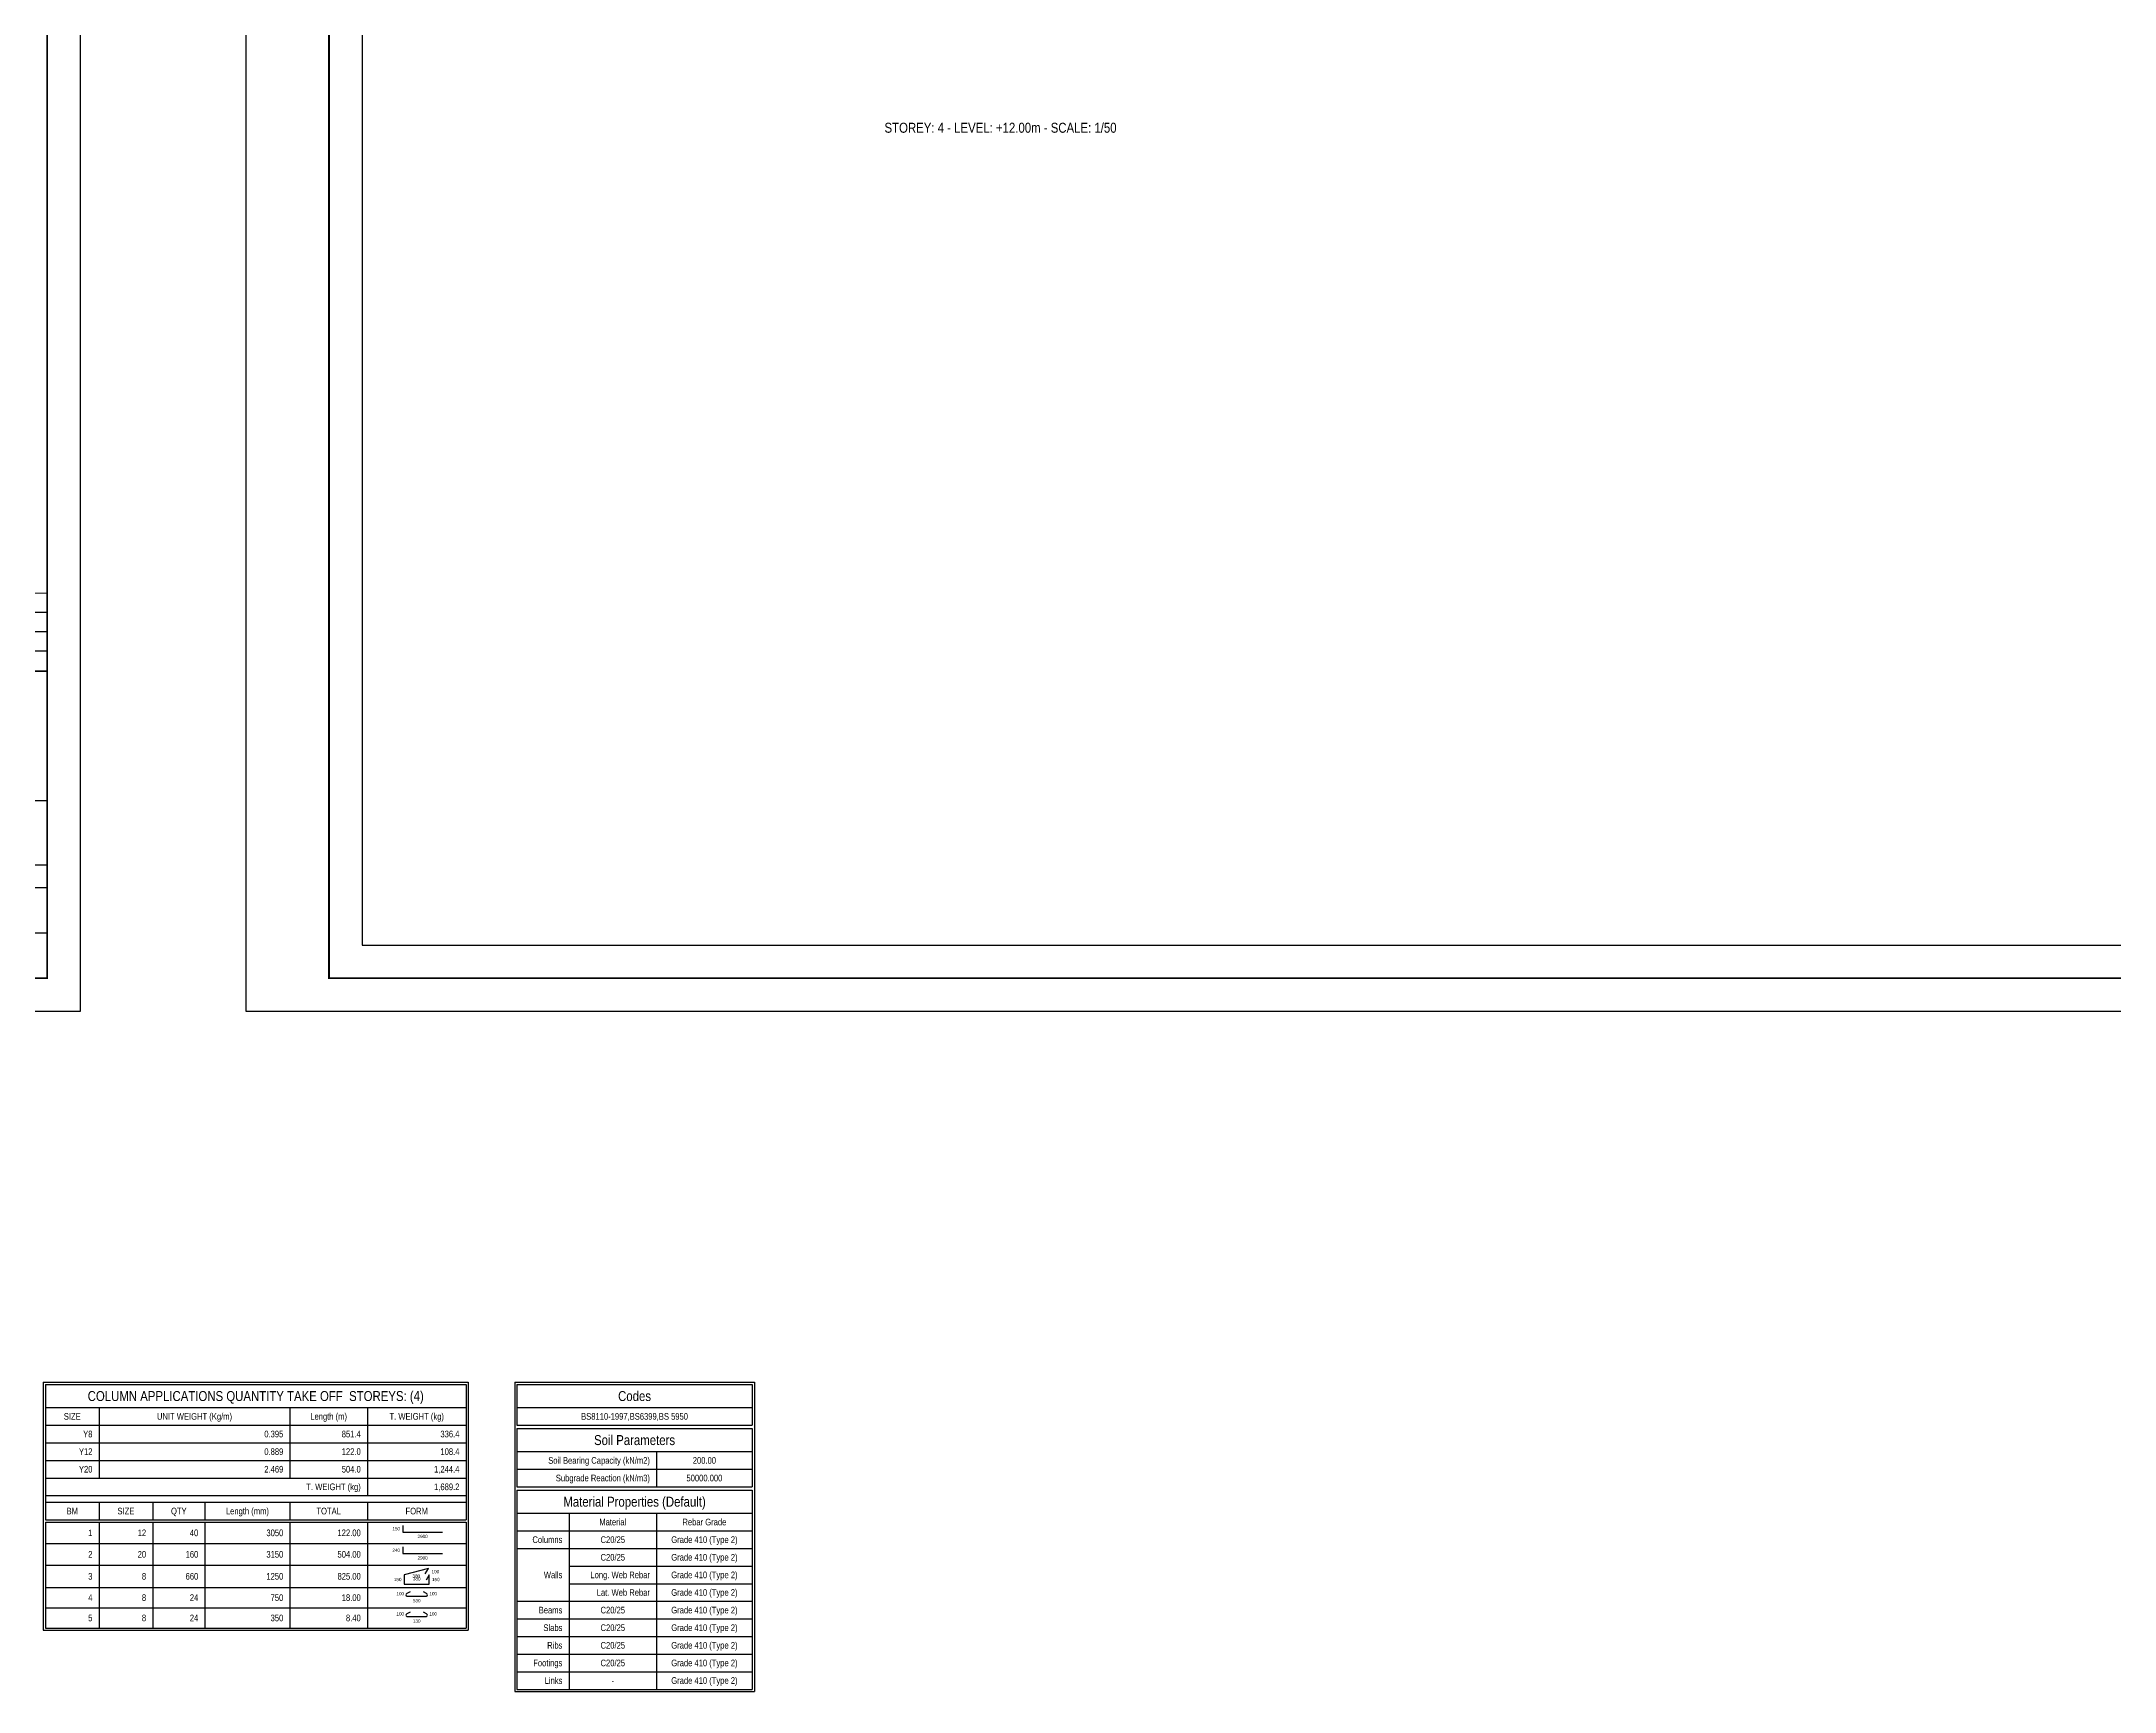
# Model space of a CAD drawing. Extents: x 0 to 206258, y -403073 to 0.
# Drawn here: x 133419 to 164687, y -63957 to -39065 of the extents above; entities that cross this region are included whole.
import ezdxf
from ezdxf.enums import TextEntityAlignment as Align

# ---------------------------------------------------------------- set-up
doc = ezdxf.new("R2010")
doc.units = 0
doc.header["$LTSCALE"] = 1000
for name, color, linetype in [('Quantity Table Header', 1, 'Continuous'), ('Quantity Table Title', 1, 'Continuous'), ('Section Small Text', 5, 'Continuous'), ('SHEETSUMMARY-25', 11, 'Continuous'), ('SHEETSUMMARY-30', 3, 'Continuous'), ('SHEETSUMMARY-50', 1, 'Continuous'), ('SheetView', 40, 'Continuous'), ('SheetViewOut', 231, 'Continuous')]:
    doc.layers.add(name, color=color, linetype=linetype)
for name, color, linetype, true_color in [('Quantity Table Line', 171, 'Continuous', 0xaaaaff), ('Quantity Table Rebar Line', 112, 'Continuous', 0x00bd5e), ('Quantity Table Text', 8, 'Continuous', 0x414141)]:
    doc.layers.add(name, color=color, linetype=linetype, true_color=true_color)
doc.styles.add('Quantity Table Header', font='ARIALN.TTF', dxfattribs={"height": 100})
doc.styles.add('Quantity Table Text', font='ARIALN.TTF', dxfattribs={"height": 100})
doc.styles.add('Quantity Table Title', font='ARIALN.TTF', dxfattribs={"height": 150})
doc.styles.add('Section Small Text', font='ARIALN.TTF', dxfattribs={"height": 50})

msp = doc.modelspace()

# ---------------------------------------------------------------- linework, layer by layer
at = {"layer": 'Quantity Table Line', "transparency": 33554687}
for points in [[(133444.872, -59292.207), (139855.939, -59292.207)], [(133444.872, -59292.207), (133444.872, -63032.747)], [(133478.205, -59325.54), (139822.605, -59325.54)], [(133478.205, -59325.54), (133478.205, -59673.977)], [(139822.605, -59325.54), (139822.605, -59673.977)], [(139855.939, -59292.207), (139855.939, -63032.747)], [(140555.939, -59292.207), (144172.344, -59292.207)], [(140555.939, -59292.207), (140555.939, -63957.31)], [(140589.272, -59325.54), (144139.011, -59325.54)], [(140589.272, -59325.54), (140589.272, -59673.977)], [(144139.011, -59325.54), (144139.011, -59673.977)], [(144172.344, -59292.207), (144172.344, -63957.31)], [(133478.205, -59673.977), (139822.605, -59673.977)], [(133478.205, -59673.977), (134287.667, -59673.977)], [(133478.205, -59673.977), (133478.205, -59939.602)], [(134287.667, -59673.977), (134287.667, -59939.602)], [(134287.667, -59673.977), (137166.182, -59673.977)], [(134287.667, -59673.977), (134287.667, -59939.602)], [(137166.182, -59673.977), (137166.182, -59939.602)], [(137166.182, -59673.977), (138334.303, -59673.977)], [(137166.182, -59673.977), (137166.182, -59939.602)], [(138334.303, -59673.977), (138334.303, -59939.602)], [(138334.303, -59673.977), (139822.605, -59673.977)], [(138334.303, -59673.977), (138334.303, -59939.602)], [(139822.605, -59673.977), (139822.605, -59939.602)], [(140589.272, -59673.977), (144139.011, -59673.977)], [(140589.272, -59673.977), (144139.011, -59673.977)], [(140589.272, -59673.977), (140589.272, -59939.602)], [(144139.011, -59673.977), (144139.011, -59939.602)], [(133478.205, -59939.602), (134287.667, -59939.602)], [(133478.205, -59939.602), (134287.667, -59939.602)], [(133478.205, -59939.602), (133478.205, -60205.227)], [(134287.667, -59939.602), (137166.182, -59939.602)], [(134287.667, -59939.602), (134287.667, -60205.227)], [(134287.667, -59939.602), (137166.182, -59939.602)], [(134287.667, -59939.602), (134287.667, -60205.227)], [(137166.182, -59939.602), (138334.303, -59939.602)], [(137166.182, -59939.602), (137166.182, -60205.227)], [(137166.182, -59939.602), (138334.303, -59939.602)], [(137166.182, -59939.602), (137166.182, -60205.227)], [(138334.303, -59939.602), (139822.605, -59939.602)], [(138334.303, -59939.602), (138334.303, -60205.227)], [(138334.303, -59939.602), (139822.605, -59939.602)], [(138334.303, -59939.602), (138334.303, -60205.227)], [(139822.605, -59939.602), (139822.605, -60205.227)], [(140589.272, -59939.602), (144139.011, -59939.602)], [(140589.272, -59989.602), (144139.011, -59989.602)], [(140589.272, -59989.602), (140589.272, -60338.04)], [(144139.011, -59989.602), (144139.011, -60338.04)], [(133478.205, -60205.227), (134287.667, -60205.227)], [(133478.205, -60205.227), (134287.667, -60205.227)], [(133478.205, -60205.227), (133478.205, -60470.852)], [(134287.667, -60205.227), (137166.182, -60205.227)], [(134287.667, -60205.227), (134287.667, -60470.852)], [(134287.667, -60205.227), (137166.182, -60205.227)], [(134287.667, -60205.227), (134287.667, -60470.852)], [(137166.182, -60205.227), (138334.303, -60205.227)], [(137166.182, -60205.227), (137166.182, -60470.852)], [(137166.182, -60205.227), (138334.303, -60205.227)], [(137166.182, -60205.227), (137166.182, -60470.852)], [(138334.303, -60205.227), (139822.605, -60205.227)], [(138334.303, -60205.227), (138334.303, -60470.852)], [(138334.303, -60205.227), (139822.605, -60205.227)], [(138334.303, -60205.227), (138334.303, -60470.852)], [(139822.605, -60205.227), (139822.605, -60470.852)], [(140589.272, -60338.04), (144139.011, -60338.04)], [(140589.272, -60338.04), (142696.259, -60338.04)], [(140589.272, -60338.04), (140589.272, -60603.665)], [(142696.259, -60338.04), (142696.259, -60603.665)], [(142696.259, -60338.04), (144139.011, -60338.04)], [(142696.259, -60338.04), (142696.259, -60603.665)], [(144139.011, -60338.04), (144139.011, -60603.665)], [(133478.205, -60470.852), (134287.667, -60470.852)], [(133478.205, -60470.852), (134287.667, -60470.852)], [(133478.205, -60470.852), (133478.205, -60736.477)], [(134287.667, -60470.852), (137166.182, -60470.852)], [(134287.667, -60470.852), (134287.667, -60736.477)], [(134287.667, -60470.852), (137166.182, -60470.852)], [(134287.667, -60470.852), (134287.667, -60736.477)], [(137166.182, -60470.852), (138334.303, -60470.852)], [(137166.182, -60470.852), (137166.182, -60736.477)], [(137166.182, -60470.852), (138334.303, -60470.852)], [(137166.182, -60470.852), (137166.182, -60736.477)], [(138334.303, -60470.852), (139822.605, -60470.852)], [(138334.303, -60470.852), (138334.303, -60736.477)], [(138334.303, -60470.852), (139822.605, -60470.852)], [(138334.303, -60470.852), (138334.303, -60736.477)], [(139822.605, -60470.852), (139822.605, -60736.477)], [(140589.272, -60603.665), (142696.259, -60603.665)], [(140589.272, -60603.665), (142696.259, -60603.665)], [(140589.272, -60603.665), (140589.272, -60869.29)], [(142696.259, -60603.665), (144139.011, -60603.665)], [(142696.259, -60603.665), (142696.259, -60869.29)], [(142696.259, -60603.665), (144139.011, -60603.665)], [(142696.259, -60603.665), (142696.259, -60869.29)], [(144139.011, -60603.665), (144139.011, -60869.29)], [(133478.205, -60736.477), (134287.667, -60736.477)], [(133478.205, -60736.477), (138334.303, -60736.477)], [(133478.205, -60736.477), (133478.205, -61002.102)], [(134287.667, -60736.477), (137166.182, -60736.477)], [(137166.182, -60736.477), (138334.303, -60736.477)], [(138334.303, -60736.477), (139822.605, -60736.477)], [(138334.303, -60736.477), (138334.303, -61002.102)], [(138334.303, -60736.477), (139822.605, -60736.477)], [(138334.303, -60736.477), (138334.303, -61002.102)], [(139822.605, -60736.477), (139822.605, -61002.102)], [(140589.272, -60869.29), (142696.259, -60869.29)], [(140589.272, -60919.29), (144139.011, -60919.29)], [(140589.272, -60919.29), (140589.272, -61267.727)], [(142696.259, -60869.29), (144139.011, -60869.29)], [(144139.011, -60919.29), (144139.011, -61267.727)], [(133478.205, -61002.102), (138334.303, -61002.102)], [(133478.205, -61002.102), (139822.605, -61002.102)], [(133478.205, -61002.102), (133478.205, -61102.102)], [(133478.205, -61102.102), (139822.605, -61102.102)], [(133478.205, -61102.102), (134287.667, -61102.102)], [(133478.205, -61102.102), (133478.205, -61367.727)], [(134287.667, -61102.102), (134287.667, -61367.727)], [(134287.667, -61102.102), (135097.128, -61102.102)], [(134287.667, -61102.102), (134287.667, -61367.727)], [(135097.128, -61102.102), (135097.128, -61367.727)], [(135097.128, -61102.102), (135883.674, -61102.102)], [(135097.128, -61102.102), (135097.128, -61367.727)], [(135883.674, -61102.102), (135883.674, -61367.727)], [(135883.674, -61102.102), (137166.182, -61102.102)], [(135883.674, -61102.102), (135883.674, -61367.727)], [(137166.182, -61102.102), (137166.182, -61367.727)], [(137166.182, -61102.102), (138334.303, -61102.102)], [(137166.182, -61102.102), (137166.182, -61367.727)], [(138334.303, -61002.102), (139822.605, -61002.102)], [(138334.303, -61102.102), (138334.303, -61367.727)], [(138334.303, -61102.102), (139822.605, -61102.102)], [(138334.303, -61102.102), (138334.303, -61367.727)], [(139822.605, -61002.102), (139822.605, -61102.102)], [(139822.605, -61102.102), (139822.605, -61367.727)], [(140589.272, -61267.727), (144139.011, -61267.727)], [(140589.272, -61267.727), (141375.578, -61267.727)], [(140589.272, -61267.727), (140589.272, -61533.352)], [(141375.578, -61267.727), (141375.578, -61533.352)], [(141375.578, -61267.727), (142696.259, -61267.727)], [(141375.578, -61267.727), (141375.578, -61533.352)], [(142696.259, -61267.727), (142696.259, -61533.352)], [(142696.259, -61267.727), (144139.011, -61267.727)], [(142696.259, -61267.727), (142696.259, -61533.352)], [(144139.011, -61267.727), (144139.011, -61533.352)], [(133478.205, -61367.727), (134287.667, -61367.727)], [(133478.205, -61401.06), (134287.667, -61401.06)], [(133478.205, -61401.06), (133478.205, -61725.279)], [(134287.667, -61367.727), (135097.128, -61367.727)], [(134287.667, -61401.06), (134287.667, -61725.279)], [(134287.667, -61401.06), (135097.128, -61401.06)], [(134287.667, -61401.06), (134287.667, -61725.279)], [(135097.128, -61367.727), (135883.674, -61367.727)], [(135097.128, -61401.06), (135097.128, -61725.279)], [(135097.128, -61401.06), (135883.674, -61401.06)], [(135097.128, -61401.06), (135097.128, -61725.279)], [(135883.674, -61367.727), (137166.182, -61367.727)], [(135883.674, -61401.06), (135883.674, -61725.279)], [(135883.674, -61401.06), (137166.182, -61401.06)], [(135883.674, -61401.06), (135883.674, -61725.279)], [(137166.182, -61367.727), (138334.303, -61367.727)], [(137166.182, -61401.06), (137166.182, -61725.279)], [(137166.182, -61401.06), (138334.303, -61401.06)], [(137166.182, -61401.06), (137166.182, -61725.279)], [(138334.303, -61367.727), (139822.605, -61367.727)], [(138334.303, -61401.06), (138334.303, -61725.279)], [(138334.303, -61401.06), (139822.605, -61401.06)], [(138334.303, -61401.06), (138334.303, -61725.279)], [(139822.605, -61401.06), (139822.605, -61725.279)], [(140589.272, -61533.352), (141375.578, -61533.352)], [(140589.272, -61533.352), (141375.578, -61533.352)], [(140589.272, -61533.352), (140589.272, -61798.977)], [(141375.578, -61533.352), (142696.259, -61533.352)], [(141375.578, -61533.352), (141375.578, -61798.977)], [(141375.578, -61533.352), (142696.259, -61533.352)], [(141375.578, -61533.352), (141375.578, -61798.977)], [(142696.259, -61533.352), (144139.011, -61533.352)], [(142696.259, -61533.352), (142696.259, -61798.977)], [(142696.259, -61533.352), (144139.011, -61533.352)], [(142696.259, -61533.352), (142696.259, -61798.977)], [(144139.011, -61533.352), (144139.011, -61798.977)], [(133478.205, -61725.279), (134287.667, -61725.279)], [(133478.205, -61725.279), (134287.667, -61725.279)], [(133478.205, -61725.279), (133478.205, -62049.498)], [(134287.667, -61725.279), (135097.128, -61725.279)], [(134287.667, -61725.279), (134287.667, -62049.498)], [(134287.667, -61725.279), (135097.128, -61725.279)], [(134287.667, -61725.279), (134287.667, -62049.498)], [(135097.128, -61725.279), (135883.674, -61725.279)], [(135097.128, -61725.279), (135097.128, -62049.498)], [(135097.128, -61725.279), (135883.674, -61725.279)], [(135097.128, -61725.279), (135097.128, -62049.498)], [(135883.674, -61725.279), (137166.182, -61725.279)], [(135883.674, -61725.279), (135883.674, -62049.498)], [(135883.674, -61725.279), (137166.182, -61725.279)], [(135883.674, -61725.279), (135883.674, -62049.498)], [(137166.182, -61725.279), (138334.303, -61725.279)], [(137166.182, -61725.279), (137166.182, -62049.498)], [(137166.182, -61725.279), (138334.303, -61725.279)], [(137166.182, -61725.279), (137166.182, -62049.498)], [(138334.303, -61725.279), (139822.605, -61725.279)], [(138334.303, -61725.279), (138334.303, -62049.498)], [(138334.303, -61725.279), (139822.605, -61725.279)], [(138334.303, -61725.279), (138334.303, -62049.498)], [(139822.605, -61725.279), (139822.605, -62049.498)], [(140589.272, -61798.977), (141375.578, -61798.977)], [(140589.272, -61798.977), (141375.578, -61798.977)], [(140589.272, -61798.977), (140589.272, -62595.852)], [(141375.578, -61798.977), (142696.259, -61798.977)], [(141375.578, -61798.977), (141375.578, -62595.852)], [(141375.578, -61798.977), (142696.259, -61798.977)], [(141375.578, -61798.977), (141375.578, -62064.602)], [(142696.259, -61798.977), (144139.011, -61798.977)], [(142696.259, -61798.977), (142696.259, -62064.602)], [(142696.259, -61798.977), (144139.011, -61798.977)], [(142696.259, -61798.977), (142696.259, -62064.602)], [(144139.011, -61798.977), (144139.011, -62064.602)], [(133478.205, -62049.498), (134287.667, -62049.498)], [(133478.205, -62049.498), (134287.667, -62049.498)], [(133478.205, -62049.498), (133478.205, -62388.164)], [(134287.667, -62049.498), (135097.128, -62049.498)], [(134287.667, -62049.498), (134287.667, -62388.164)], [(134287.667, -62049.498), (135097.128, -62049.498)], [(134287.667, -62049.498), (134287.667, -62388.164)], [(135097.128, -62049.498), (135883.674, -62049.498)], [(135097.128, -62049.498), (135097.128, -62388.164)], [(135097.128, -62049.498), (135883.674, -62049.498)], [(135097.128, -62049.498), (135097.128, -62388.164)], [(135883.674, -62049.498), (137166.182, -62049.498)], [(135883.674, -62049.498), (135883.674, -62388.164)], [(135883.674, -62049.498), (137166.182, -62049.498)], [(135883.674, -62049.498), (135883.674, -62388.164)], [(137166.182, -62049.498), (138334.303, -62049.498)], [(137166.182, -62049.498), (137166.182, -62388.164)], [(137166.182, -62049.498), (138334.303, -62049.498)], [(137166.182, -62049.498), (137166.182, -62388.164)], [(138334.303, -62049.498), (139822.605, -62049.498)], [(138334.303, -62049.498), (138334.303, -62388.164)], [(138334.303, -62049.498), (139822.605, -62049.498)], [(138334.303, -62049.498), (138334.303, -62388.164)], [(139822.605, -62049.498), (139822.605, -62388.164)], [(141375.578, -62064.602), (142696.259, -62064.602)], [(141375.578, -62064.602), (142696.259, -62064.602)], [(141375.578, -62064.602), (141375.578, -62330.227)], [(142696.259, -62064.602), (144139.011, -62064.602)], [(142696.259, -62064.602), (142696.259, -62330.227)], [(142696.259, -62064.602), (144139.011, -62064.602)], [(142696.259, -62064.602), (142696.259, -62330.227)], [(144139.011, -62064.602), (144139.011, -62330.227)], [(133478.205, -62388.164), (134287.667, -62388.164)], [(133478.205, -62388.164), (134287.667, -62388.164)], [(133478.205, -62388.164), (133478.205, -62693.789)], [(134287.667, -62388.164), (135097.128, -62388.164)], [(134287.667, -62388.164), (134287.667, -62693.789)], [(134287.667, -62388.164), (135097.128, -62388.164)], [(134287.667, -62388.164), (134287.667, -62693.789)], [(135097.128, -62388.164), (135883.674, -62388.164)], [(135097.128, -62388.164), (135097.128, -62693.789)], [(135097.128, -62388.164), (135883.674, -62388.164)], [(135097.128, -62388.164), (135097.128, -62693.789)], [(135883.674, -62388.164), (137166.182, -62388.164)], [(135883.674, -62388.164), (135883.674, -62693.789)], [(135883.674, -62388.164), (137166.182, -62388.164)], [(135883.674, -62388.164), (135883.674, -62693.789)], [(137166.182, -62388.164), (138334.303, -62388.164)], [(137166.182, -62388.164), (137166.182, -62693.789)], [(137166.182, -62388.164), (138334.303, -62388.164)], [(137166.182, -62388.164), (137166.182, -62693.789)], [(138334.303, -62388.164), (139822.605, -62388.164)], [(138334.303, -62388.164), (138334.303, -62693.789)], [(138334.303, -62388.164), (139822.605, -62388.164)], [(138334.303, -62388.164), (138334.303, -62693.789)], [(139822.605, -62388.164), (139822.605, -62693.789)], [(141375.578, -62330.227), (142696.259, -62330.227)], [(141375.578, -62330.227), (142696.259, -62330.227)], [(141375.578, -62330.227), (141375.578, -62595.852)], [(142696.259, -62330.227), (144139.011, -62330.227)], [(142696.259, -62330.227), (142696.259, -62595.852)], [(142696.259, -62330.227), (144139.011, -62330.227)], [(142696.259, -62330.227), (142696.259, -62595.852)], [(144139.011, -62330.227), (144139.011, -62595.852)], [(133478.205, -62693.789), (134287.667, -62693.789)], [(133478.205, -62693.789), (134287.667, -62693.789)], [(133478.205, -62693.789), (133478.205, -62999.414)], [(134287.667, -62693.789), (135097.128, -62693.789)], [(134287.667, -62693.789), (134287.667, -62999.414)], [(134287.667, -62693.789), (135097.128, -62693.789)], [(134287.667, -62693.789), (134287.667, -62999.414)], [(135097.128, -62693.789), (135883.674, -62693.789)], [(135097.128, -62693.789), (135097.128, -62999.414)], [(135097.128, -62693.789), (135883.674, -62693.789)], [(135097.128, -62693.789), (135097.128, -62999.414)], [(135883.674, -62693.789), (137166.182, -62693.789)], [(135883.674, -62693.789), (135883.674, -62999.414)], [(135883.674, -62693.789), (137166.182, -62693.789)], [(135883.674, -62693.789), (135883.674, -62999.414)], [(137166.182, -62693.789), (138334.303, -62693.789)], [(137166.182, -62693.789), (137166.182, -62999.414)], [(137166.182, -62693.789), (138334.303, -62693.789)], [(137166.182, -62693.789), (137166.182, -62999.414)], [(138334.303, -62693.789), (139822.605, -62693.789)], [(138334.303, -62693.789), (138334.303, -62999.414)], [(138334.303, -62693.789), (139822.605, -62693.789)], [(138334.303, -62693.789), (138334.303, -62999.414)], [(139822.605, -62693.789), (139822.605, -62999.414)], [(140589.272, -62595.852), (141375.578, -62595.852)], [(140589.272, -62595.852), (141375.578, -62595.852)], [(140589.272, -62595.852), (140589.272, -62861.477)], [(141375.578, -62595.852), (142696.259, -62595.852)], [(141375.578, -62595.852), (141375.578, -62861.477)], [(141375.578, -62595.852), (142696.259, -62595.852)], [(141375.578, -62595.852), (141375.578, -62861.477)], [(142696.259, -62595.852), (144139.011, -62595.852)], [(142696.259, -62595.852), (142696.259, -62861.477)], [(142696.259, -62595.852), (144139.011, -62595.852)], [(142696.259, -62595.852), (142696.259, -62861.477)], [(144139.011, -62595.852), (144139.011, -62861.477)], [(133444.872, -63032.747), (139855.939, -63032.747)], [(133478.205, -62999.414), (134287.667, -62999.414)], [(134287.667, -62999.414), (135097.128, -62999.414)], [(135097.128, -62999.414), (135883.674, -62999.414)], [(135883.674, -62999.414), (137166.182, -62999.414)], [(137166.182, -62999.414), (138334.303, -62999.414)], [(138334.303, -62999.414), (139822.605, -62999.414)], [(140589.272, -62861.477), (141375.578, -62861.477)], [(140589.272, -62861.477), (141375.578, -62861.477)], [(140589.272, -62861.477), (140589.272, -63127.102)], [(140589.272, -63127.102), (141375.578, -63127.102)], [(140589.272, -63127.102), (141375.578, -63127.102)], [(140589.272, -63127.102), (140589.272, -63392.727)], [(141375.578, -62861.477), (142696.259, -62861.477)], [(141375.578, -62861.477), (141375.578, -63127.102)], [(141375.578, -62861.477), (142696.259, -62861.477)], [(141375.578, -62861.477), (141375.578, -63127.102)], [(141375.578, -63127.102), (142696.259, -63127.102)], [(141375.578, -63127.102), (141375.578, -63392.727)], [(141375.578, -63127.102), (142696.259, -63127.102)], [(141375.578, -63127.102), (141375.578, -63392.727)], [(142696.259, -62861.477), (144139.011, -62861.477)], [(142696.259, -62861.477), (142696.259, -63127.102)], [(142696.259, -62861.477), (144139.011, -62861.477)], [(142696.259, -62861.477), (142696.259, -63127.102)], [(142696.259, -63127.102), (144139.011, -63127.102)], [(142696.259, -63127.102), (142696.259, -63392.727)], [(142696.259, -63127.102), (144139.011, -63127.102)], [(142696.259, -63127.102), (142696.259, -63392.727)], [(144139.011, -62861.477), (144139.011, -63127.102)], [(144139.011, -63127.102), (144139.011, -63392.727)], [(140589.272, -63392.727), (141375.578, -63392.727)], [(140589.272, -63392.727), (141375.578, -63392.727)], [(140589.272, -63392.727), (140589.272, -63658.352)], [(141375.578, -63392.727), (142696.259, -63392.727)], [(141375.578, -63392.727), (141375.578, -63658.352)], [(141375.578, -63392.727), (142696.259, -63392.727)], [(141375.578, -63392.727), (141375.578, -63658.352)], [(142696.259, -63392.727), (144139.011, -63392.727)], [(142696.259, -63392.727), (142696.259, -63658.352)], [(142696.259, -63392.727), (144139.011, -63392.727)], [(142696.259, -63392.727), (142696.259, -63658.352)], [(144139.011, -63392.727), (144139.011, -63658.352)], [(140589.272, -63658.352), (141375.578, -63658.352)], [(140589.272, -63658.352), (141375.578, -63658.352)], [(140589.272, -63658.352), (140589.272, -63923.977)], [(141375.578, -63658.352), (142696.259, -63658.352)], [(141375.578, -63658.352), (141375.578, -63923.977)], [(141375.578, -63658.352), (142696.259, -63658.352)], [(141375.578, -63658.352), (141375.578, -63923.977)], [(142696.259, -63658.352), (144139.011, -63658.352)], [(142696.259, -63658.352), (142696.259, -63923.977)], [(142696.259, -63658.352), (144139.011, -63658.352)], [(142696.259, -63658.352), (142696.259, -63923.977)], [(144139.011, -63658.352), (144139.011, -63923.977)], [(140555.939, -63957.31), (144172.344, -63957.31)], [(140589.272, -63923.977), (141375.578, -63923.977)], [(141375.578, -63923.977), (142696.259, -63923.977)], [(142696.259, -63923.977), (144139.011, -63923.977)]]:
    msp.add_lwpolyline(points, dxfattribs=at)
at = {"layer": 'Quantity Table Rebar Line', "transparency": 33554687}
for points in [[(138867.544, -61451.06), (138867.544, -61551.06), (139467.544, -61551.06)], [(138867.544, -61775.279), (138867.544, -61875.279), (139467.544, -61875.279)], [(139207.395, -62180.755), (139254.618, -62099.498), (138889.704, -62196.164), (138889.704, -62338.164), (139267.204, -62338.164), (139267.204, -62196.164), (139219.981, -62277.421)]]:
    msp.add_lwpolyline(points, dxfattribs=at)
for points in [[(138978.454, -62454.57), (138928.454, -62479.57, 0.668178638), (138928.454, -62519.57), (138928.454, -62519.57), (139228.454, -62519.57), (139228.454, -62519.57, 0.668178638), (139228.454, -62479.57), (139178.454, -62454.57)], [(138978.454, -62760.195), (138928.454, -62785.195, 0.668178638), (138928.454, -62825.195), (138928.454, -62825.195), (139228.454, -62825.195), (139228.454, -62825.195, 0.668178638), (139228.454, -62785.195), (139178.454, -62760.195)]]:
    msp.add_lwpolyline(points, format="xyb", dxfattribs=at)
at = {"layer": 'SHEETSUMMARY-25', "transparency": 33554687}
for p, q in [((133504.79, -47680.42), (125755.305, -47680.42)), ((133504.79, -47972.594), (125755.305, -47972.594)), ((133504.79, -48264.768), (125755.305, -48264.768))]:
    msp.add_line(p, q, dxfattribs=at)
at = {"layer": 'SHEETSUMMARY-25', "transparency": 33554687, "const_width": 12.5}
msp.add_lwpolyline([(133504.79, -47388.246), (125755.305, -47388.246), (125755.305, -48556.942), (133504.79, -48556.942)], close=True, dxfattribs=at)
at = {"layer": 'SHEETSUMMARY-30', "transparency": 33554687}
for p, q in [((133504.79, -51833.228), (125768.665, -51833.228)), ((133504.79, -52514.967), (125768.665, -52514.967))]:
    msp.add_line(p, q, dxfattribs=at)
at = {"layer": 'SHEETSUMMARY-50', "transparency": 33554687}
for p, q in [((133504.79, -50518.446), (125768.665, -50518.446)), ((133504.79, -51492.359), (125768.665, -51492.359))]:
    msp.add_line(p, q, dxfattribs=at)
for points, const_width in [([(75804.79, -12146.707), (75804.79, -53196.707), (133504.79, -53196.707), (133504.79, -12146.707), (75804.79, -12146.707), (75804.79, -12146.707)], 28), ([(137754.79, -12146.707), (137754.79, -53196.707), (195454.79, -53196.707), (195454.79, -12146.707), (137754.79, -12146.707), (137754.79, -12146.707)], 28), ([(125768.665, -53196.707), (125768.665, -48570.62), (133504.79, -48570.62), (133504.79, -53196.707)], 12.5)]:
    msp.add_lwpolyline(points, close=True, dxfattribs=dict(at, const_width=const_width))
at = {"layer": 'SheetView', "transparency": 33554687}
msp.add_lwpolyline([(138254.79, -12646.707), (138254.79, -52696.707), (187205.305, -52696.707), (187205.305, -12646.707)], close=True, dxfattribs=at)
at = {"layer": 'SheetViewOut', "transparency": 33554687}
for points in [[(74554.79, -53696.707), (74554.79, -11646.707), (134004.79, -11646.707), (134004.79, -53696.707)], [(136504.79, -53696.707), (136504.79, -11646.707), (195954.79, -11646.707), (195954.79, -53696.707)]]:
    msp.add_lwpolyline(points, close=True, dxfattribs=at)

# ---------------------------------------------------------------- texts
at = {"layer": 'Quantity Table Header', "transparency": 33554687, "style": 'Quantity Table Header'}
for s, p in [('SIZE', (133882.936, -59806.79)), ('UNIT WEIGHT (Kg/m)', (135726.924, -59806.79)), ('Length (m)', (137750.242, -59806.79)), ('T. WEIGHT (kg)', (139078.454, -59806.79)), ('BM', (133882.936, -61234.915)), ('SIZE', (134692.398, -61234.915)), ('QTY', (135490.401, -61234.915)), ('Length (mm)', (136524.928, -61234.915)), ('TOTAL', (137750.242, -61234.915)), ('FORM', (139078.454, -61234.915)), ('Material', (142035.919, -61400.54)), ('Rebar Grade', (143417.635, -61400.54))]:
    msp.add_text(s, height=100, dxfattribs=at).set_placement(p, align=Align.MIDDLE_CENTER)
for s, p in [('T. WEIGHT (kg)', (138234.303, -60869.29)), ('1,689.2', (139722.605, -60869.29)), ('Columns', (141275.578, -61666.165)), ('Walls', (141275.578, -62197.414)), ('Long. Web Rebar', (142596.259, -62197.414)), ('Lat. Web Rebar', (142596.259, -62463.039)), ('Beams', (141275.578, -62728.664)), ('Slabs', (141275.578, -62994.289)), ('Footings', (141275.578, -63525.539)), ('Ribs', (141275.578, -63259.914)), ('Links', (141275.578, -63791.164))]:
    msp.add_text(s, height=100, dxfattribs=at).set_placement(p, align=Align.MIDDLE_RIGHT)
at = {"layer": 'Quantity Table Text', "transparency": 33554687, "style": 'Quantity Table Text'}
for s, p in [('Y8', (134187.667, -60072.415)), ('     0.395', (137066.182, -60072.415)), ('851.4', (138234.303, -60072.415)), ('336.4', (139722.605, -60072.415)), ('Y12', (134187.667, -60338.04)), ('     0.889', (137066.182, -60338.04)), ('122.0', (138234.303, -60338.04)), ('108.4', (139722.605, -60338.04)), ('Y20', (134187.667, -60603.665)), ('     2.469', (137066.182, -60603.665)), ('504.0', (138234.303, -60603.665)), ('1,244.4', (139722.605, -60603.665)), ('Soil Bearing Capacity (kN/m2)', (142596.259, -60470.852)), ('Subgrade Reaction (kN/m3)', (142596.259, -60736.477)), ('1', (134187.667, -61563.17)), ('12', (134997.128, -61563.17)), ('40', (135783.674, -61563.17)), ('3050', (137066.182, -61563.17)), ('122.00', (138234.303, -61563.17)), ('2', (134187.667, -61887.389)), ('20', (134997.128, -61887.389)), ('160', (135783.674, -61887.389)), ('3150', (137066.182, -61887.389)), ('504.00', (138234.303, -61887.389)), ('3', (134187.667, -62218.831)), ('8', (134997.128, -62218.831)), ('660', (135783.674, -62218.831)), ('1250', (137066.182, -62218.831)), ('825.00', (138234.303, -62218.831)), ('4', (134187.667, -62540.976)), ('8', (134997.128, -62540.976)), ('24', (135783.674, -62540.976)), ('750', (137066.182, -62540.976)), ('18.00', (138234.303, -62540.976)), ('5', (134187.667, -62846.601)), ('8', (134997.128, -62846.601)), ('24', (135783.674, -62846.601)), ('350', (137066.182, -62846.601)), ('8.40', (138234.303, -62846.601))]:
    msp.add_text(s, height=100, dxfattribs=at).set_placement(p, align=Align.MIDDLE_RIGHT)
for s, p in [('BS8110-1997,BS6399,BS 5950', (142364.141, -59806.79)), ('200.00', (143417.635, -60470.852)), ('50000.000', (143417.635, -60736.477)), ('C20/25', (142035.919, -61666.165)), ('C20/25', (142035.919, -61931.79)), ('Grade 410 (Type 2)', (143417.635, -61666.165)), ('Grade 410 (Type 2)', (143417.635, -61931.79)), ('Grade 410 (Type 2)', (143417.635, -62197.414)), ('Grade 410 (Type 2)', (143417.635, -62463.039)), ('C20/25', (142035.919, -62728.664)), ('Grade 410 (Type 2)', (143417.635, -62728.664)), ('C20/25', (142035.919, -62994.289)), ('Grade 410 (Type 2)', (143417.635, -62994.289)), ('C20/25', (142035.919, -63259.914)), ('C20/25', (142035.919, -63525.539)), ('Grade 410 (Type 2)', (143417.635, -63259.914)), ('Grade 410 (Type 2)', (143417.635, -63525.539)), ('Grade 410 (Type 2)', (143417.635, -63791.164)), ('-', (142035.919, -63791.164))]:
    msp.add_text(s, height=100, dxfattribs=at).set_placement(p, align=Align.MIDDLE_CENTER)
at = {"layer": 'Quantity Table Title', "transparency": 33554687, "style": 'Quantity Table Title'}
msp.add_text('STOREY: 4 - LEVEL: +12.00m - SCALE: 1/50', height=150, dxfattribs=at).set_placement((147884.29, -40292.207), align=Align.TOP_CENTER)
for s, p in [('COLUMN APPLICATIONS QUANTITY TAKE OFF  STOREYS: (4)', (136650.405, -59499.759)), ('Codes', (142364.141, -59499.759)), ('Soil Parameters', (142364.141, -60163.821)), ('Material Properties (Default)', (142364.141, -61093.508))]:
    msp.add_text(s, height=150, dxfattribs=at).set_placement(p, align=Align.MIDDLE_CENTER)
at = {"layer": 'Section Small Text', "transparency": 33554687, "style": 'Section Small Text'}
for s, p in [('150', (138826.137, -61501.06)), ('240', (138826.137, -61825.279)), ('150', (138848.298, -62267.164)), ('100', (138887.048, -62479.57)), ('100', (138887.048, -62785.195))]:
    msp.add_text(s, height=50, dxfattribs=at).set_placement(p, align=Align.MIDDLE_RIGHT)
for s, p in [('2900', (139167.544, -61592.467)), ('380', (139072.161, -62189.237)), ('2900', (139167.544, -61916.685)), ('530', (139078.454, -62560.976)), ('130', (139078.454, -62866.601))]:
    msp.add_text(s, height=50, dxfattribs=at).set_placement(p, align=Align.TOP_CENTER)
for s, p in [('100', (139302.317, -62147.831)), ('100', (139269.86, -62479.57)), ('150', (139308.61, -62267.164)), ('100', (139269.86, -62785.195))]:
    msp.add_text(s, height=50, dxfattribs=at).set_placement(p, align=Align.MIDDLE_LEFT)
msp.add_text('380', height=50, dxfattribs=at).set_placement((139078.454, -62296.757), align=Align.BOTTOM_CENTER)

doc.saveas('drawing.dxf')
